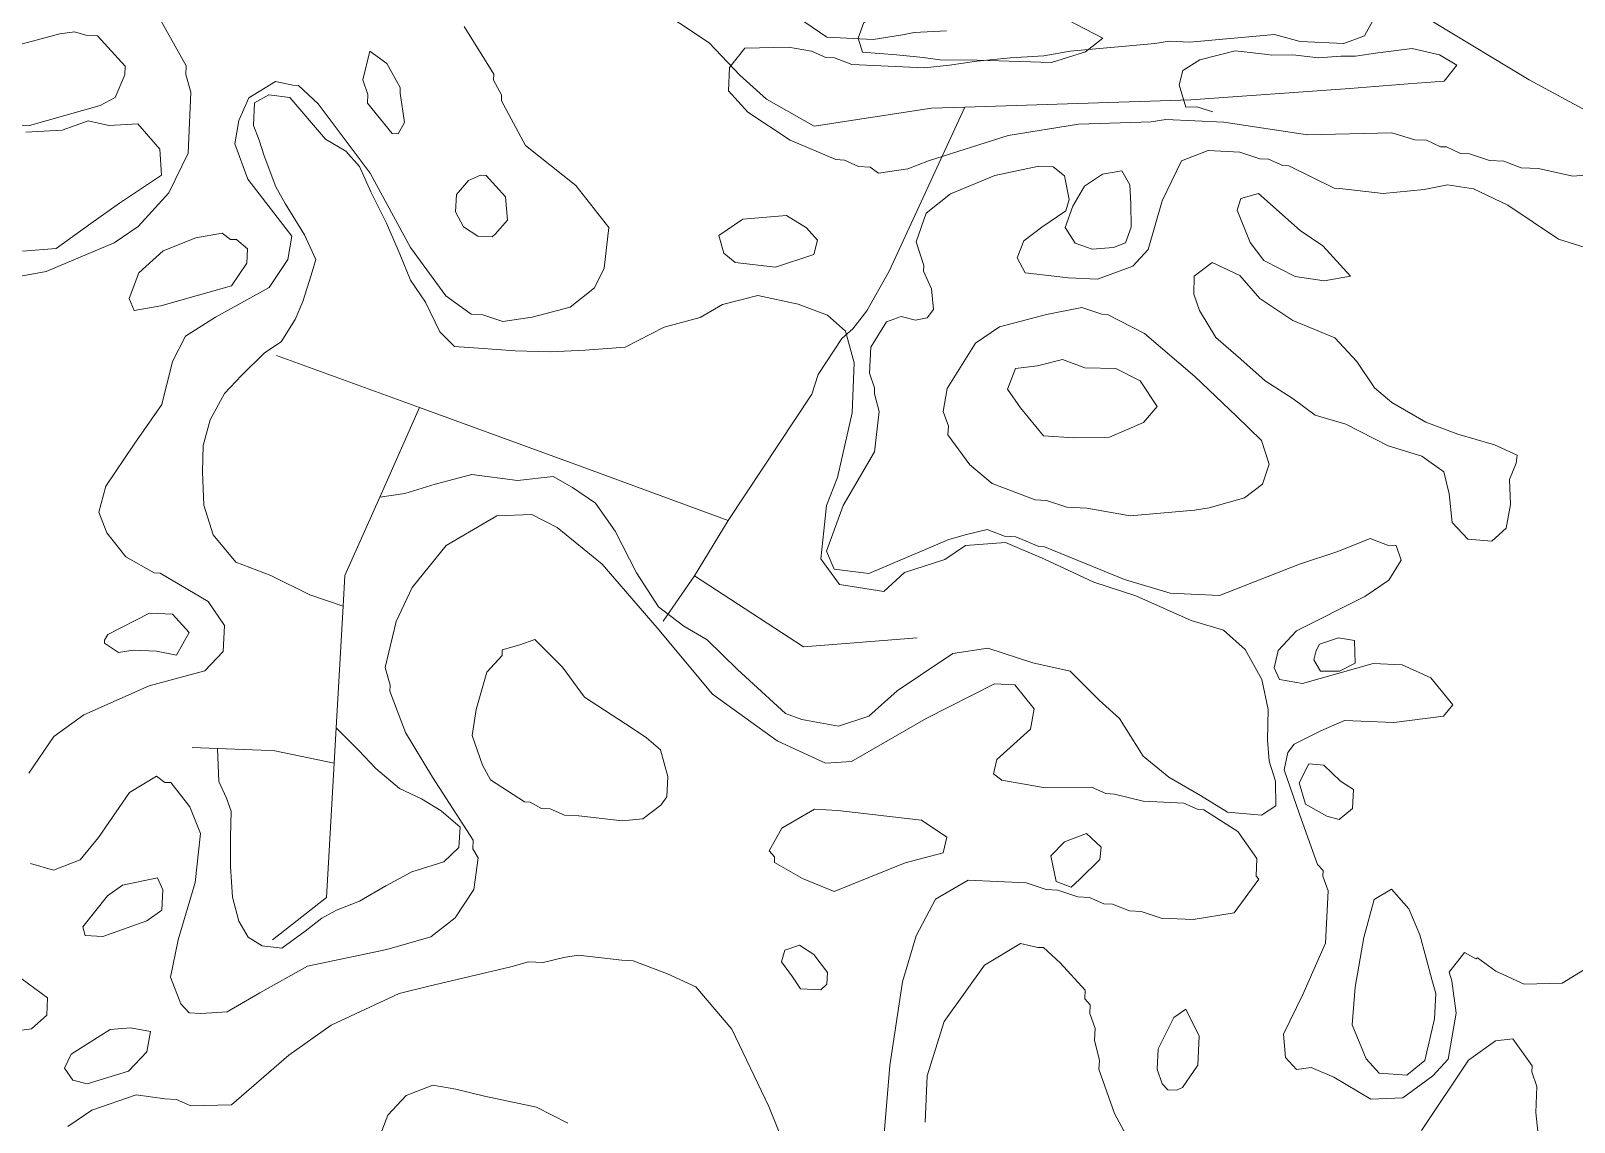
# Model space of a CAD drawing. Header units: millimetres. Extents: x 396621004 to 402046651, y 6785344214 to 6789799943.
# Drawn here: x 400771480 to 401303219, y 6787487389 to 6787863520 of the extents above; entities that cross this region are included whole.
import ezdxf

# ---------------------------------------------------------------- set-up
doc = ezdxf.new("R2010")
doc.units = ezdxf.units.MM
doc.header["$MEASUREMENT"] = 0
for name, color, linetype, lineweight in [('02 Hallinnolliset rajat_Kynä_nro__2', 8, 'Continuous', 15), ('02 Korkeuskayrat_Kynä_nro__2', 8, 'Continuous', 15), ('02 Suot_Kynä_nro__101', 252, 'Continuous', 15)]:
    doc.layers.add(name, color=color, linetype=linetype, lineweight=lineweight)
for name, color, linetype, lineweight, true_color in [('02 Kalliot _ kivikot_Kynä_nro__102', 7, 'Continuous', 15, 0xcccccc), ('02 Maaston rajat_Kynä_nro__82', 7, 'Continuous', 20, 0xaaaaaa), ('02 Vesialueet_Kynä_nro__105', 7, 'Continuous', 15, 0xcae6ff)]:
    doc.layers.add(name, color=color, linetype=linetype, lineweight=lineweight, true_color=true_color)

msp = doc.modelspace()

# ---------------------------------------------------------------- linework, layer by layer
at = {"layer": '02 Hallinnolliset rajat_Kynä_nro__2', "color": 8, "linetype": 'Continuous', "lineweight": 15, "flags": 128}
msp.add_lwpolyline([(401321528.04, 6787828341.84), (401287715.98, 6787846686.03), (401255041.1, 6787866410.55), (401224935.4, 6787887805.44), (401212527.54, 6787905519.49), (401195705.74, 6787928084.66), (401172962.21, 6787954140.62), (401148584.51, 6787975625.53), (401122547.37, 6787992189.32), (401075249.24, 6788004722.19), (401062319.12, 6788011023.63), (401043964.25, 6788023656.52), (401021010.12, 6788045081.42), (400985075.34, 6788079599.32), (400964572.46, 6788099833.95), (400938274.2, 6788118548.23), (400915968.68, 6788130651), (400882426.18, 6788147194.78), (400831404.85, 6788172050.47), (400788048.93, 6788192615.18), (400778395.57, 6788200206.91), (400762567.75, 6788221301.74)], dxfattribs=at)
at = {"layer": '02 Kalliot _ kivikot_Kynä_nro__102', "color": 254, "linetype": 'Continuous', "lineweight": 15, "true_color": 0xcccccc, "flags": 128}
msp.add_lwpolyline([(401078955.6, 6787854327.78), (401069731.83, 6787855298), (401058006.27, 6787856138.2), (401056506.89, 6787860979.3), (401058528.53, 6787866390.54), (401066438.23, 6787869241.19), (401077481.48, 6787869941.35), (401087328.59, 6787871441.7), (401102111.89, 6787871701.76), (401116794.1, 6787869961.36), (401128679.7, 6787867350.76), (401140876.98, 6787860979.3), (401134879.42, 6787856268.23), (401123179.14, 6787852597.39), (401112178.01, 6787852907.46), (401097681.11, 6787853387.57), (401084666.75, 6787853547.6)], close=True, dxfattribs=at)
at = {"layer": '02 Korkeuskayrat_Kynä_nro__2', "color": 8, "linetype": 'Continuous', "lineweight": 15, "flags": 128}
for points in [[(401033097.89, 6787869911.35), (401045716.34, 6787861319.38), (401061695.78, 6787860589.22), (401071778.75, 6787862129.57), (401075822.04, 6787862939.75), (401086941.11, 6787863529.89)], [(400815753.93, 6787867880.88), (400825011.39, 6787851437.12), (400824876.61, 6787848436.44), (400826595.01, 6787842355.04), (400825634.73, 6787821370.24), (400818996.99, 6787807667.11), (400808459.15, 6787796134.47), (400800187.24, 6787790503.18), (400776710.86, 6787780570.91), (400763587, 6787778170.36)], [(400770772.27, 6787607651.35), (400779355.85, 6787620274.24), (400789716.79, 6787627805.96), (400812199.2, 6787637788.24), (400831455.39, 6787642909.42), (400837773.04, 6787649620.95), (400838185.79, 6787658613.01), (400832558.87, 6787666884.9), (400815989.79, 6787676657.14), (400813984.99, 6787676747.16), (400804230.54, 6787682198.4), (400797601.22, 6787690510.31), (400794922.54, 6787697641.94), (400797340.09, 6787706543.97), (400807018.73, 6787721117.31), (400816646.82, 6787734690.41), (400820336.33, 6787749533.81), (400824741.84, 6787758345.82), (400835052.24, 6787764877.32), (400853541.89, 6787775039.64), (400859994.32, 6787784751.87), (400861358.93, 6787792703.68), (400846247.11, 6787812418.19), (400841799.49, 6787824630.99), (400843172.52, 6787832582.81), (400846533.51, 6787840434.6), (400855799.4, 6787846015.88), (400861746.41, 6787844745.59), (400863742.79, 6787844655.57), (400870464.77, 6787838334.12), (400888390.04, 6787814488.67), (400902229.9, 6787788822.8), (400914477.72, 6787772239), (400923196.07, 6787765837.54), (400927197.25, 6787765647.49), (400934096.12, 6787763336.97), (400944179.09, 6787764877.32), (400957345.07, 6787768268.09), (400965659.1, 6787774899.61), (400968977.97, 6787781751.18), (400970620.56, 6787795694.37), (400959274.06, 6787810227.69), (400941887.89, 6787824040.85), (400933582.29, 6787839444.38), (400933674.95, 6787841444.84), (400930912.03, 6787846576.01), (400931004.69, 6787848566.46), (400920744.83, 6787865060.24)], [(401234218.13, 6787867680.84), (401230949.8, 6787861829.5), (401223815.07, 6787859148.89), (401208829.61, 6787859839.04), (401199934.36, 6787862249.6), (401170780.51, 6787859588.99), (401163780.56, 6787859909.06), (401158743.29, 6787859138.88), (401129589.45, 6787856468.27), (401120500.45, 6787854887.91), (401109036.03, 6787854197.75), (401097453.67, 6787853127.51), (401088010.89, 6787851687.18), (401079343.08, 6787850816.98), (401054291.5, 6787851917.23), (401048395.02, 6787854187.75), (401045396.25, 6787854327.78), (401040493.75, 6787856558.29), (401032541.94, 6787857918.6), (401017514.36, 6787857608.53), (401012199.11, 6787850846.99), (401011828.47, 6787842855.16), (401018499.91, 6787835543.49), (401033072.62, 6787825861.27), (401048782.51, 6787819129.73), (401051781.28, 6787818999.7), (401056683.78, 6787816769.19), (401060676.53, 6787816589.15), (401063582.65, 6787814448.66), (401073665.62, 6787815989.01), (401080800.35, 6787818669.63), (401108227.37, 6787827421.63), (401132436.6, 6787831312.52), (401157505.03, 6787832162.71), (401162542.3, 6787832932.89), (401182522.92, 6787832012.68), (401211356.67, 6787827681.69), (401240426.27, 6787828351.84), (401248319.12, 6787825991.3), (401252320.3, 6787825801.26), (401257222.8, 6787823580.75), (401259219.17, 6787823490.73), (401264121.67, 6787821260.22), (401267120.45, 6787821120.19), (401274019.32, 6787818799.65), (401279014.47, 6787818569.6), (401284919.37, 6787816299.08), (401290916.92, 6787816029.02), (401302810.95, 6787813478.44), (401326927.52, 6787815368.87)], [(401308311.52, 6787540916.08), (401299045.63, 6787535334.8), (401286014.43, 6787534934.71), (401276209.44, 6787539385.73), (401269933.91, 6787543996.79), (401269394.8, 6787543706.72), (401265494.7, 6787545887.22), (401260179.46, 6787539125.67), (401261038.66, 6787536084.98), (401262529.62, 6787525002.44), (401259800.4, 6787509108.8), (401254527.27, 6787503337.48), (401244174.75, 6787495805.76), (401233139.92, 6787495315.65), (401220470.93, 6787502907.39), (401212620.2, 6787506268.15), (401207574.5, 6787505497.98), (401203758.64, 6787509678.94), (401203126.88, 6787517710.77), (401209764.62, 6787531423.91), (401217590.08, 6787549087.95), (401218415.59, 6787567072.07), (401216646.64, 6787572153.23), (401216739.3, 6787574153.69), (401214827.16, 6787576244.16), (401208619.02, 6787593548.12), (401203312.19, 6787608811.61), (401204584.15, 6787614762.98), (401206715.3, 6787617663.64), (401215939.07, 6787622244.69), (401224118.32, 6787625875.52), (401241100.16, 6787625095.34), (401258216.77, 6787627315.85), (401261400.87, 6787631166.73), (401253819.69, 6787640528.87), (401244014.7, 6787644979.89), (401234024.39, 6787645439.99), (401209680.38, 6787638548.42), (401201736.99, 6787639918.73), (401199917.51, 6787644009.67), (401201197.89, 6787649951.03), (401207507.11, 6787656672.56), (401231084.58, 6787668605.29), (401239348.06, 6787674226.58), (401243669.33, 6787681038.14), (401241900.39, 6787686129.3), (401238901.61, 6787686269.33), (401232996.72, 6787688539.85), (401221785, 6787684048.83), (401208568.48, 6787679647.82), (401181040.38, 6787668895.36), (401164058.54, 6787669675.54), (401148255.99, 6787674406.62), (401120744.74, 6787685679.2), (401118748.36, 6787685779.22), (401110889.21, 6787689139.99), (401106896.45, 6787689320.03), (401100991.56, 6787691600.55), (401093907.37, 6787689920.17), (401087825.58, 6787688199.78), (401060255.36, 6787676447.09), (401048310.79, 6787677997.44), (401045589.99, 6787684128.85), (401051317.99, 6787699882.45), (401062175.92, 6787718406.69), (401063818.51, 6787732349.88), (401062100.11, 6787738431.27), (401062184.35, 6787740431.73), (401060423.83, 6787745522.89), (401060836.58, 6787754504.95), (401066244.49, 6787763266.95), (401071323.88, 6787765037.36), (401076276.91, 6787763807.07), (401080320.21, 6787764627.26), (401082451.36, 6787767527.93), (401081777.48, 6787774569.54), (401079056.68, 6787780700.94), (401079149.34, 6787782701.4), (401076512.77, 6787790833.26), (401079974.84, 6787800685.51), (401088288.87, 6787807307.03), (401103594.43, 6787813618.47), (401118765.21, 6787816919.22), (401123760.36, 6787816689.17), (401127618.34, 6787813508.44), (401129244.08, 6787805426.6), (401128064.79, 6787801475.69), (401119792.88, 6787795854.41), (401113576.31, 6787791133.33), (401111301.96, 6787785231.98), (401114064.88, 6787780100.8), (401129008.22, 6787778410.41), (401138998.53, 6787777950.31), (401151212.65, 6787782391.33), (401156485.78, 6787788162.65), (401161261.92, 6787804956.49), (401167899.67, 6787818669.63), (401177072.89, 6787822250.44), (401188057.18, 6787821750.33), (401194964.47, 6787819429.8), (401197954.83, 6787819289.77), (401202865.75, 6787817069.26), (401204862.12, 6787816969.24), (401220521.47, 6787809247.47), (401222517.85, 6787809157.45), (401237461.19, 6787807467.06), (401251536.91, 6787808827.37), (401259623.5, 6787810457.75), (401268569.29, 6787809037.42), (401280328.54, 6787803496.15), (401297807.37, 6787791683.45), (401316558.15, 6787785812.11)], [(401065334.75, 6787481992.6), (401067482.75, 6787506928.31), (401071812.44, 6787535754.9), (401076538.04, 6787551558.52), (401083133.67, 6787564271.42), (401094438.05, 6787570762.91), (401114418.67, 6787569842.7), (401121325.96, 6787567522.17), (401125318.71, 6787567342.13), (401132217.59, 6787565021.6), (401136218.76, 6787564841.55), (401141121.26, 6787562611.04), (401144120.04, 6787562471.01), (401150016.51, 6787560200.49), (401154017.69, 6787560020.45), (401160916.56, 6787557699.92), (401171909.27, 6787557189.8), (401186027.11, 6787559550.34), (401194576.99, 6787571173), (401193616.71, 6787572213.24), (401193894.69, 6787578204.61), (401187315.91, 6787587516.74), (401175649.32, 6787595058.47), (401173652.94, 6787595158.49), (401168750.44, 6787597379), (401154758.96, 6787598029.15), (401144861.31, 6787600479.71), (401141862.53, 6787600619.74), (401136960.04, 6787602850.25), (401120930.05, 6787602580.19), (401106037.25, 6787605270.8), (401103131.13, 6787607401.29), (401104360.97, 6787612352.42), (401115850.67, 6787622834.82), (401117173.16, 6787629786.41), (401110552.26, 6787638098.31), (401103552.31, 6787638418.39), (401079983.27, 6787626485.66), (401054274.65, 6787611652.26), (401045236.2, 6787611062.13), (401028574.45, 6787618833.91), (401006285.79, 6787634877.58), (400987316, 6787657772.82), (400968295.66, 6787679667.82), (400952863.75, 6787692390.74), (400944052.74, 6787696801.74), (400932023.94, 6787696351.64), (400914528.26, 6787686139.31), (400902853.25, 6787671665.99), (400897310.56, 6787659903.3), (400893578.94, 6787644059.68), (400895297.34, 6787637968.28), (400895213.1, 6787635977.83), (400900562.04, 6787621714.57), (400909861.62, 6787606271.03), (400923886.8, 6787584596.07), (400923743.6, 6787581605.39), (400925605.2, 6787578514.68), (400924105.82, 6787567572.18), (400917653.39, 6787557859.96), (400909339.36, 6787551228.44), (400894126.47, 6787546927.46), (400866825.8, 6787541166.14), (400850383.07, 6787531914.02), (400839078.69, 6787525422.54), (400830040.24, 6787524842.4), (400826039.06, 6787525022.45), (400823183.48, 6787528153.16), (400819603.48, 6787537335.26), (400822189.51, 6787550228.21), (400828102.83, 6787569972.73), (400829888.61, 6787586916.61), (400826300.19, 6787596088.7), (400819679.29, 6787604400.61), (400817674.49, 6787604490.63), (400814768.38, 6787606631.12), (400805502.49, 6787601049.84), (400794779.34, 6787585526.29), (400788419.57, 6787577804.52), (400779246.34, 6787574223.7), (400771345.07, 6787576584.24)], [(401035675.49, 6787468339.48), (401025786.27, 6787492825.08), (401012999.34, 6787519441.17), (401000650.45, 6787534024.5), (400990845.46, 6787538475.52), (400979035.67, 6787543026.56), (400975042.91, 6787543206.61), (400960107.99, 6787544896.99), (400955062.29, 6787544126.82), (400947978.1, 6787542446.43), (400942982.95, 6787542676.48), (400936901.16, 6787540956.09), (400908555.98, 6787534244.56), (400898430.89, 6787531703.97), (400874903.97, 6787520771.47), (400860415.49, 6787510429.11), (400840603.35, 6787493315.19), (400826569.74, 6787492965.11), (400821667.25, 6787495185.62), (400817674.49, 6787495375.66), (400807726.3, 6787496825.99), (400792471.29, 6787491524.78), (400784199.38, 6787485893.49)], [(401150345.03, 6787480092.17), (401144810.77, 6787490364.52), (401139503.94, 6787505618.01), (401139638.72, 6787508618.69), (401137962.44, 6787515700.31), (401138147.75, 6787519701.23), (401136378.81, 6787524782.39), (401136513.59, 6787527783.08), (401134609.87, 6787529873.56), (401134753.07, 6787532874.24), (401126169.49, 6787542276.39), (401120407.8, 6787547547.6), (401118411.42, 6787547637.62), (401112455.98, 6787548907.91), (401100107.08, 6787541466.21), (401086199.83, 6787522081.77), (401080337.06, 6787503327.48), (401079595.79, 6787487343.83)], [(401291388.64, 6787477621.6), (401289990.33, 6787490704.59), (401290403.09, 6787499696.65), (401288634.15, 6787504777.81), (401288726.8, 6787506778.27), (401282148.03, 6787516090.4), (401276108.35, 6787515370.24), (401266791.93, 6787508788.73), (401250660.87, 6787484503.18)], [(400888819.64, 6787475081.02), (400894505.53, 6787489844.4), (400900823.17, 6787496555.93), (400909996.4, 6787500146.75), (400917939.79, 6787498776.44), (400927837.44, 6787496315.88), (400945686.9, 6787492495), (400956443.75, 6787486993.75)]]:
    msp.add_lwpolyline(points, dxfattribs=at)
for points in [[(400748534.15, 6787842935.18), (400748357.25, 6787838934.26), (400751170.71, 6787834803.32), (400759973.3, 6787830392.31), (400771008.13, 6787830892.42), (400777098.34, 6787832612.82), (400795352.14, 6787837784), (400800490.49, 6787840544.63), (400803851.48, 6787848406.43), (400803986.26, 6787851397.11), (400794459.24, 6787861849.5), (400790458.06, 6787862029.54), (400786507.43, 6787863219.82), (400781470.16, 6787862449.64), (400762213.96, 6787857318.47), (400752897.54, 6787850746.96)], [(400898026.56, 6787828061.77), (400896021.76, 6787828151.79), (400887497.15, 6787838554.17), (400887631.92, 6787841554.86), (400885862.98, 6787846636.02), (400888322.65, 6787856538.29), (400894126.47, 6787852267.31), (400898759.41, 6787844045.43), (400898666.75, 6787842044.97), (400900208.26, 6787831962.67)], [(400928393.39, 6787813648.48), (400935064.83, 6787806336.8), (400935696.6, 6787798294.96), (400931476.41, 6787793483.86), (400930431.89, 6787792533.65), (400925436.73, 6787792763.7), (400920576.36, 6787795994.44), (400917813.44, 6787801125.61), (400918082.99, 6787807116.98), (400922311.6, 6787811928.08), (400926397.02, 6787813738.5)], [(401226139.96, 6787778950.54), (401216604.53, 6787789402.93), (401208846.45, 6787794764.16), (401194408.52, 6787807437.06), (401188326.73, 6787805716.66), (401187139.01, 6787801765.76), (401191637.18, 6787790553.19), (401196354.36, 6787784321.77), (401207111.21, 6787778830.51), (401217059.4, 6787777370.18)], [(401042506.98, 6787791393.38), (401041277.14, 6787786442.25), (401028060.62, 6787782041.25), (401014119.67, 6787783681.62), (401010261.7, 6787786862.35), (401008534.87, 6787792953.74), (401016806.78, 6787798575.03), (401031884.9, 6787799885.33), (401038691.12, 6787795574.34)], [(400805317.17, 6787771248.78), (400808720.28, 6787780100.8), (400817084.85, 6787787732.55), (400828304.99, 6787792213.57), (400837385.56, 6787793803.94), (400840291.68, 6787791663.45), (400842288.05, 6787791573.43), (400846146.03, 6787788392.7), (400845918.6, 6787783401.56), (400840552.81, 6787775639.78), (400816208.8, 6787768748.2), (400807128.23, 6787767157.84)], [(401198140.15, 6787714165.72), (401195815.25, 6787707264.14), (401189590.26, 6787702543.06), (401177418.26, 6787699102.27), (401172380.99, 6787698332.09), (401150269.22, 6787696341.64), (401135367.99, 6787699032.25), (401128376.46, 6787699352.33), (401121477.58, 6787701672.86), (401117484.83, 6787701852.9), (401102726.8, 6787707534.2), (401095010.85, 6787713895.66), (401087471.79, 6787724258.03), (401087614.99, 6787727248.71), (401085846.05, 6787732339.87), (401087210.66, 6787740281.69), (401096931.41, 6787755855.25), (401105203.32, 6787761476.54), (401121418.62, 6787765737.52), (401133540.08, 6787768188.08), (401140447.38, 6787765867.55), (401142443.75, 6787765777.52), (401155154.86, 6787759186.02), (401172490.49, 6787744372.63), (401186886.31, 6787730699.5), (401195503.58, 6787722297.58)], [(401145324.6, 6787747193.27), (401153655.48, 6787742842.28), (401159543.52, 6787734080.27), (401154817.92, 6787728519), (401143100.79, 6787723507.85), (401130827.7, 6787723267.8), (401120340.41, 6787723957.96), (401112481.25, 6787733550.15), (401107991.51, 6787739991.63), (401110788.12, 6787747133.26), (401118335.61, 6787748073.47), (401126927.61, 6787750213.96), (401134576.18, 6787747393.32)], [(400796902.07, 6787653501.84), (400796859.95, 6787652501.61), (400801711.9, 6787649280.87), (400806757.6, 6787650051.05), (400814751.53, 6787649680.96), (400821692.52, 6787648360.66), (400826055.91, 6787656172.45), (400820336.33, 6787662433.88), (400812342.4, 6787662803.97), (400797997.12, 6787655452.28)], [(400988512.14, 6787596648.83), (400982287.15, 6787591927.75), (400975245.08, 6787591247.6), (400960310.15, 6787592937.98), (400955315, 6787593168.04), (400950412.5, 6787595398.55), (400947413.73, 6787595528.58), (400943505.21, 6787597719.08), (400941508.83, 6787597809.1), (400929842.24, 6787605350.82), (400927079.32, 6787610482), (400923541.44, 6787620654.32), (400924948.17, 6787629606.37), (400928545.02, 6787642449.31), (400933818.15, 6787648220.63), (400933902.38, 6787650211.09), (400939992.6, 6787651941.48), (400945080.41, 6787653701.88), (400954657.96, 6787644259.72), (400962188.6, 6787633897.35), (400978715.57, 6787623124.89), (400983567.53, 6787619904.15), (400988385.79, 6787615673.18), (400990963.39, 6787606551.1), (400990643.29, 6787599549.5)], [(401222071.4, 6787654352.03), (401227538.27, 6787653371.81), (401227723.59, 6787645610.03), (401222349.38, 6787642829.4), (401215846.41, 6787642849.4), (401213504.67, 6787646700.28), (401214380.71, 6787649921.02), (401215475.77, 6787652131.52)], [(401216983.59, 6787610441.99), (401211752.57, 6787610912.09), (401208467.4, 6787604290.58), (401210665.94, 6787596938.9), (401218011.26, 6787592877.97), (401222214.6, 6787591697.7), (401226881.24, 6787595508.57), (401227150.79, 6787602010.06), (401222770.55, 6787604940.73)], [(401087118, 6787585616.31), (401078374.37, 6787591517.66), (401049498.51, 6787594848.42), (401041504.58, 6787595218.5), (401030191.77, 6787588727.02), (401025828.38, 6787580915.23), (401027740.52, 6787578824.75), (401027647.87, 6787576834.3), (401037402.32, 6787571383.05), (401048209.71, 6787566882.02), (401072688.49, 6787576764.28), (401085862.89, 6787580165.06)], [(401139849.31, 6787577934.55), (401140270.48, 6787582175.52), (401135216.36, 6787586886.6), (401127584.64, 6787583955.93), (401122884.31, 6787579144.83), (401124771.19, 6787570302.8), (401129943.23, 6787568332.35), (401132807.23, 6787570972.96)], [(400789363, 6787554739.24), (400790222.2, 6787551698.55), (400796219.76, 6787551418.48), (400811483.2, 6787556729.7), (400816655.25, 6787560490.56), (400816975.34, 6787567482.16), (400815164.28, 6787571573.1), (400803042.82, 6787569122.53), (400797862.35, 6787565361.67)], [(401252261.34, 6787543866.76), (401250096.49, 6787551968.61), (401246213.24, 6787560900.65), (401240240.96, 6787567652.2), (401234336.06, 6787564151.4), (401230781.33, 6787551028.39), (401227807.82, 6787533874.47), (401226771.73, 6787520891.5), (401231539.45, 6787509178.82), (401236088.16, 6787504227.69), (401245573.05, 6787503577.54), (401251789.62, 6787508578.68), (401255150.61, 6787522961.97), (401255512.82, 6787531713.98), (401254215.6, 6787536525.08)], [(401045741.61, 6787534954.72), (401043652.58, 6787533044.28), (401036661.04, 6787533374.36), (401033847.59, 6787537505.3), (401030082.27, 6787542676.48), (401031261.56, 6787546627.39), (401036349.37, 6787548397.79), (401041209.75, 6787545177.06), (401045926.93, 6787538945.63)], [(400740851.89, 6787522921.96), (400742713.49, 6787519841.26), (400748567.84, 6787516560.51), (400755601.49, 6787517240.66), (400760647.19, 6787518010.84), (400771724.13, 6787519511.18), (400776955.14, 6787524272.27), (400777224.7, 6787530263.64), (400768514.76, 6787536675.11), (400758473.91, 6787536134.99), (400744027.56, 6787526782.85)], [(401166206.54, 6787498386.35), (401163207.76, 6787498526.38), (401161295.62, 6787500616.86), (401159526.68, 6787505698.02), (401159855.19, 6787512699.63), (401165347.34, 6787523452.09), (401169483.29, 6787526272.73), (401174065.69, 6787517050.62), (401173610.82, 6787507058.34), (401168245.03, 6787499296.56)], [(400783121.17, 6787505968.09), (400785934.63, 6787501837.14), (400790879.24, 6787500606.86), (400805098.16, 6787504957.85), (400811415.81, 6787511679.39), (400812729.88, 6787518620.98), (400805788.89, 6787519941.28), (400798746.82, 6787519271.13), (400785344.98, 6787510869.21)]]:
    msp.add_lwpolyline(points, close=True, dxfattribs=at)
at = {"layer": '02 Maaston rajat_Kynä_nro__82', "color": 253, "linetype": 'Continuous', "lineweight": 20, "true_color": 0xaaaaaa, "flags": 128}
for points in [[(401078955.6, 6787854327.78), (401084666.75, 6787853547.6), (401097681.11, 6787853387.57), (401112178.01, 6787852907.46), (401123179.14, 6787852597.39), (401134879.42, 6787856268.23), (401140876.98, 6787860979.3), (401128679.7, 6787867350.76), (401116794.1, 6787869961.36), (401102111.89, 6787871701.76), (401087328.59, 6787871441.7), (401077481.48, 6787869941.35), (401066438.23, 6787869241.19), (401058528.53, 6787866390.54), (401056506.89, 6787860979.3), (401058006.27, 6787856138.2), (401069731.83, 6787855298)], [(401150513.5, 6787803876.24), (401150092.32, 6787810407.74), (401147337.83, 6787815308.86), (401140767.47, 6787814138.59), (401134542.48, 6787809937.63), (401130448.65, 6787803136.07), (401127820.5, 6787795744.38), (401131299.42, 6787790313.14), (401137204.32, 6787788262.67), (401144499.1, 6787788892.81), (401148584.51, 6787790443.17), (401150606.16, 6787795854.41)], [(401283200.97, 6787714495.79), (401280918.19, 6787708854.5), (401281238.28, 6787700322.55), (401279823.13, 6787692120.67), (401274836.4, 6787687619.64), (401266606.61, 6787688279.79), (401261139.74, 6787694071.12), (401260137.34, 6787703893.37), (401258267.31, 6787711505.11), (401250778.79, 6787716886.34), (401239188.02, 6787720477.16), (401224547.92, 6787727978.88), (401213934.27, 6787731019.57), (401206462.59, 6787736660.86), (401196758.69, 6787742912.29), (401188368.85, 6787750354), (401179734.73, 6787757805.7), (401174192.05, 6787767097.83), (401172220.94, 6787772709.11), (401172288.33, 6787778970.54), (401178538.59, 6787783671.62), (401188074.03, 6787779180.59), (401194939.2, 6787771318.79), (401206319.39, 6787763727.06), (401220791.02, 6787757735.68), (401228389.05, 6787749583.82), (401234445.57, 6787740511.74), (401240451.54, 6787735450.59), (401252118.14, 6787728599.02), (401263178.23, 6787724528.09), (401275762.99, 6787720887.25), (401283596.87, 6787717236.42)]]:
    msp.add_lwpolyline(points, close=True, dxfattribs=at)
for points in [[(401178715.48, 6787835663.51), (401173231.76, 6787837293.89), (401169474.87, 6787837233.87), (401167107.86, 6787844865.62), (401168354.54, 6787849816.75), (401174301.55, 6787853527.6), (401186481.98, 6787856668.32), (401197676.85, 6787855348.02), (401198923.53, 6787855187.98)], [(401262841.29, 6787851727.19), (401256818.47, 6787855258), (401247468.35, 6787857458.5), (401235591.17, 6787855938.15), (401227866.79, 6787854817.9), (401222846.36, 6787854747.88), (401215138.83, 6787854217.76), (401206327.82, 6787855217.99), (401198923.53, 6787855187.98)], [(400879056.77, 6787665284.53), (400867550.22, 6787669105.41), (400854114.69, 6787675796.94), (400842085.89, 6787680418), (400834294.12, 6787689830.15), (400831051.06, 6787700012.48), (400830638.31, 6787711555.12), (400830840.47, 6787720567.18), (400833291.72, 6787729459.22), (400838253.18, 6787738481.28), (400844073.84, 6787744692.7), (400851983.54, 6787752564.5), (400857677.85, 6787756285.35), (400862580.34, 6787764057.13), (400865141.09, 6787770188.53), (400868106.18, 6787779310.62), (400869630.84, 6787784741.86), (400865806.55, 6787793203.8), (400859093, 6787804066.28), (400855875.21, 6787809737.58), (400851907.73, 6787820460.03), (400850172.48, 6787825811.26), (400848176.1, 6787830922.43), (400848572.01, 6787838664.2), (400853466.08, 6787841424.83), (400860685.05, 6787840554.63), (400872974.98, 6787826161.34), (400880025.47, 6787822040.4), (400884767.92, 6787816789.19), (400888583.78, 6787808087.2), (400894050.66, 6787797284.73), (400898750.99, 6787786272.21), (400902322.56, 6787777580.22), (400907444.07, 6787770058.5), (400912439.22, 6787759786.15), (400917442.8, 6787754765.01), (400925672.59, 6787754104.85), (400938392.13, 6787753214.65), (400950395.66, 6787752854.57), (400962441.31, 6787753494.71), (400976264.32, 6787754554.96), (400989632.47, 6787761396.52), (401002074.02, 6787764777.3), (401009806.83, 6787769148.3), (401021978.83, 6787772289.01), (401035852.39, 6787769328.34), (401045926.93, 6787765567.48), (401052151.92, 6787759986.2), (401055108.58, 6787749063.7), (401054485.24, 6787731809.75), (401049355.31, 6787709524.66), (401045615.26, 6787699942.46), (401044680.25, 6787691220.47), (401043652.58, 6787681538.25), (401050088.15, 6787672686.23), (401065385.29, 6787670275.68), (401072536.87, 6787676787.17), (401086435.69, 6787681288.2), (401093503.04, 6787686099.3), (401107250.24, 6787687179.54), (401120677.35, 6787681428.23), (401137676.04, 6787673496.41), (401152206.63, 6787668755.33), (401171302.77, 6787660273.39), (401182404.99, 6787656962.63), (401189834.54, 6787650321.11), (401195570.97, 6787640008.75), (401197803.2, 6787629626.38), (401197516.8, 6787619123.97), (401198156.99, 6787611822.3), (401200313.42, 6787604950.73), (401200380.8, 6787596428.78), (401195461.46, 6787593168.04), (401183744.33, 6787594268.29), (401174520.56, 6787599989.6), (401163569.97, 6787606311.04), (401154674.72, 6787613522.69), (401146562.86, 6787626455.65), (401139621.87, 6787632817.11), (401129614.72, 6787642839.4), (401116743.56, 6787645750.07), (401101227.41, 6787650791.22), (401089114.38, 6787648900.79), (401077970.04, 6787641449.08), (401069933.99, 6787636087.85), (401060230.09, 6787627305.85), (401049784.91, 6787623825.05), (401037141.19, 6787626215.6), (401031480.57, 6787628256.06), (401014970.45, 6787643369.52), (401004474.73, 6787653671.88), (400996447.11, 6787658342.95), (400987770.87, 6787665034.48), (400980097.03, 6787676697.15), (400972819.1, 6787691100.44), (400966038.16, 6787700712.64), (400958052.65, 6787706123.88), (400951482.29, 6787709964.76), (400939150.24, 6787708584.44), (400923474.05, 6787710624.91), (400910788.21, 6787707254.14), (400900359.88, 6787704023.4), (400891692.07, 6787702803.12)], [(400768624.27, 6787787592.52), (400780189.78, 6787788502.72), (400792142.77, 6787797174.71), (400802015.15, 6787804186.31), (400816512.05, 6787813728.49), (400815972.94, 6787822770.56), (400808391.76, 6787831422.54), (400798359.34, 6787830932.43), (400791174.06, 6787832542.8), (400782245.12, 6787829242.04), (400769694.06, 6787828621.9)], [(400876647.64, 6787623264.92), (400884380.44, 6787615653.18), (400890319.03, 6787609331.73), (400898481.43, 6787602410.15), (400906062.61, 6787598769.32), (400912868.82, 6787594668.38), (400919346.52, 6787589087.1), (400918992.73, 6787582085.5), (400913728.02, 6787577094.36), (400902785.86, 6787573633.57), (400893781.1, 6787568832.47), (400884751.08, 6787563521.25), (400876832.96, 6787560420.54), (400871686.18, 6787557669.91), (400865958.18, 6787553198.89), (400857896.86, 6787547347.55), (400851183.3, 6787548187.74), (400846322.93, 6787551188.43), (400843096.71, 6787556609.67), (400841007.68, 6787564981.59), (400840291.68, 6787575544), (400840300.1, 6787585556.29), (400840502.26, 6787594568.36), (400838910.22, 6787599089.39), (400836265.23, 6787604800.7), (400835759.82, 6787616183.3)]]:
    msp.add_lwpolyline(points, dxfattribs=at)
at = {"layer": '02 Suot_Kynä_nro__101', "color": 252, "linetype": 'Continuous', "lineweight": 15, "flags": 128}
for points in [[(400879056.77, 6787665284.53), (400867550.22, 6787669105.41), (400854114.69, 6787675796.94), (400842085.89, 6787680418), (400834294.12, 6787689830.15), (400831051.06, 6787700012.48), (400830638.31, 6787711555.12), (400830840.47, 6787720567.18), (400833291.72, 6787729459.22), (400838253.18, 6787738481.28), (400844073.84, 6787744692.7), (400851983.54, 6787752564.5), (400857677.85, 6787756285.35), (400862580.34, 6787764057.13), (400865141.09, 6787770188.53), (400868106.18, 6787779310.62), (400869630.84, 6787784741.86), (400865806.55, 6787793203.8), (400859093, 6787804066.28), (400855875.21, 6787809737.58), (400851907.73, 6787820460.03), (400850172.48, 6787825811.26), (400848176.1, 6787830922.43), (400848572.01, 6787838664.2), (400853466.08, 6787841424.83), (400860685.05, 6787840554.63), (400872974.98, 6787826161.34), (400880025.47, 6787822040.4), (400884767.92, 6787816789.19), (400888583.78, 6787808087.2), (400894050.66, 6787797284.73), (400898750.99, 6787786272.21), (400902322.56, 6787777580.22), (400907444.07, 6787770058.5), (400912439.22, 6787759786.15), (400917442.8, 6787754765.01), (400925672.59, 6787754104.85), (400938392.13, 6787753214.65), (400950395.66, 6787752854.57), (400962441.31, 6787753494.71), (400976264.32, 6787754554.96), (400989632.47, 6787761396.52), (401002074.02, 6787764777.3), (401009806.83, 6787769148.3), (401021978.83, 6787772289.01), (401035852.39, 6787769328.34), (401045926.93, 6787765567.48), (401052151.92, 6787759986.2), (401055108.58, 6787749063.7), (401054485.24, 6787731809.75), (401049355.31, 6787709524.66), (401045615.26, 6787699942.46), (401044680.25, 6787691220.47), (401043652.58, 6787681538.25), (401050088.15, 6787672686.23), (401065385.29, 6787670275.68), (401072536.87, 6787676787.17), (401086435.69, 6787681288.2), (401093503.04, 6787686099.3), (401107250.24, 6787687179.54), (401120677.35, 6787681428.23), (401137676.04, 6787673496.41), (401152206.63, 6787668755.33), (401171302.77, 6787660273.39), (401182404.99, 6787656962.63), (401189834.54, 6787650321.11), (401195570.97, 6787640008.75), (401197803.2, 6787629626.38), (401197516.8, 6787619123.97), (401198156.99, 6787611822.3), (401200313.42, 6787604950.73), (401200380.8, 6787596428.78), (401195461.46, 6787593168.04), (401183744.33, 6787594268.29), (401174520.56, 6787599989.6), (401163569.97, 6787606311.04), (401154674.72, 6787613522.69), (401146562.86, 6787626455.65), (401139621.87, 6787632817.11), (401129614.72, 6787642839.4), (401116743.56, 6787645750.07), (401101227.41, 6787650791.22), (401089114.38, 6787648900.79), (401077970.04, 6787641449.08), (401069933.99, 6787636087.85), (401060230.09, 6787627305.85), (401049784.91, 6787623825.05), (401037141.19, 6787626215.6), (401031480.57, 6787628256.06), (401014970.45, 6787643369.52), (401004474.73, 6787653671.88), (400996447.11, 6787658342.95), (400987770.87, 6787665034.48), (400980097.03, 6787676697.15), (400972819.1, 6787691100.44), (400966038.16, 6787700712.64), (400958052.65, 6787706123.88), (400951482.29, 6787709964.76), (400939150.24, 6787708584.44), (400923474.05, 6787710624.91), (400910788.21, 6787707254.14), (400900359.88, 6787704023.4), (400891692.07, 6787702803.12), (400879654.84, 6787675756.93)], [(401150513.5, 6787803876.24), (401150606.16, 6787795854.41), (401148584.51, 6787790443.17), (401144499.1, 6787788892.81), (401137204.32, 6787788262.67), (401131299.42, 6787790313.14), (401127820.5, 6787795744.38), (401130448.65, 6787803136.07), (401134542.48, 6787809937.63), (401140767.47, 6787814138.59), (401147337.83, 6787815308.86), (401150092.32, 6787810407.74)], [(401283200.97, 6787714495.79), (401280918.19, 6787708854.5), (401281238.28, 6787700322.55), (401279823.13, 6787692120.67), (401274836.4, 6787687619.64), (401266606.61, 6787688279.79), (401261139.74, 6787694071.12), (401260137.34, 6787703893.37), (401258267.31, 6787711505.11), (401250778.79, 6787716886.34), (401239188.02, 6787720477.16), (401224547.92, 6787727978.88), (401213934.27, 6787731019.57), (401206462.59, 6787736660.86), (401196758.69, 6787742912.29), (401188368.85, 6787750354), (401179734.73, 6787757805.7), (401174192.05, 6787767097.83), (401172220.94, 6787772709.11), (401172288.33, 6787778970.54), (401178538.59, 6787783671.62), (401188074.03, 6787779180.59), (401194939.2, 6787771318.79), (401206319.39, 6787763727.06), (401220791.02, 6787757735.68), (401228389.05, 6787749583.82), (401234445.57, 6787740511.74), (401240451.54, 6787735450.59), (401252118.14, 6787728599.02), (401263178.23, 6787724528.09), (401275762.99, 6787720887.25), (401283596.87, 6787717236.42)], [(400876647.64, 6787623264.92), (400884380.44, 6787615653.18), (400890319.03, 6787609331.73), (400898481.43, 6787602410.15), (400906062.61, 6787598769.32), (400912868.82, 6787594668.38), (400919346.52, 6787589087.1), (400918992.73, 6787582085.5), (400913728.02, 6787577094.36), (400902785.86, 6787573633.57), (400893781.1, 6787568832.47), (400884751.08, 6787563521.25), (400876832.96, 6787560420.54), (400871686.18, 6787557669.91), (400865958.18, 6787553198.89), (400857896.86, 6787547347.55), (400851183.3, 6787548187.74), (400846322.93, 6787551188.43), (400843096.71, 6787556609.67), (400841007.68, 6787564981.59), (400840291.68, 6787575544), (400840300.1, 6787585556.29), (400840502.26, 6787594568.36), (400838910.22, 6787599089.39), (400836265.23, 6787604800.7), (400835759.82, 6787616183.3), (400850880.06, 6787615543.15), (400855571.96, 6787615353.11), (400875948.49, 6787611112.14)]]:
    msp.add_lwpolyline(points, close=True, dxfattribs=at)
msp.add_lwpolyline([(400769694.06, 6787828621.9), (400782245.12, 6787829242.04), (400791174.06, 6787832542.8), (400798359.34, 6787830932.43), (400808391.76, 6787831422.54), (400815972.94, 6787822770.56), (400816512.05, 6787813728.49), (400802015.15, 6787804186.31), (400792142.77, 6787797174.71), (400780189.78, 6787788502.72), (400768624.27, 6787787592.52)], dxfattribs=at)
at = {"layer": '02 Vesialueet_Kynä_nro__105', "color": 254, "linetype": 'Continuous', "lineweight": 15, "true_color": 0xcae6ff}
for p, q in [((400905430.85, 6787733670.18), (400856060.53, 6787751634.29)), ((400905430.85, 6787733670.18), (400891692.07, 6787702803.12)), ((401000111.34, 6787675646.9), (401011710.54, 6787694811.29)), ((400989295.53, 6787660073.34), (401000111.34, 6787675646.9)), ((400879056.77, 6787665284.53), (400876647.64, 6787623264.92)), ((400876647.64, 6787623264.92), (400875948.49, 6787611112.14)), ((400835759.82, 6787616183.3), (400827092, 6787616543.38))]:
    msp.add_line(p, q, dxfattribs=at)
at = {"layer": '02 Vesialueet_Kynä_nro__105', "color": 254, "linetype": 'Continuous', "lineweight": 15, "true_color": 0xcae6ff, "flags": 128}
for points in [[(401093284.02, 6787837263.88), (401081828.02, 6787836903.8), (401041369.8, 6787830702.38), (401024952.34, 6787840024.51), (401015703.3, 6787848246.39), (401005216, 6787859418.95), (400974150.02, 6787880083.68), (400937322.34, 6787891396.26), (400932158.71, 6787897437.65), (400918571.56, 6787916351.97), (400898245.57, 6787940977.61), (400894480.26, 6787942197.89), (400878778.79, 6787943518.19)], [(401093284.02, 6787837263.88), (401171201.69, 6787839704.44), (401225937.8, 6787843635.34), (401246044.77, 6787845215.7), (401258385.24, 6787846145.91), (401262841.29, 6787851727.19)], [(401011710.54, 6787694811.29), (401040527.45, 6787738321.24), (401042759.68, 6787745132.8), (401050913.66, 6787757495.63), (401054712.67, 6787760776.38), (401059556.2, 6787767017.81), (401067204.77, 6787780710.94), (401093284.02, 6787837263.88)], [(401011710.54, 6787694811.29), (400961472.6, 6787713275.51), (400905430.85, 6787733670.18)], [(400891692.07, 6787702803.12), (400879654.84, 6787675756.93), (400879056.77, 6787665284.53)], [(401000111.34, 6787675646.9), (401037730.83, 6787651201.31), (401076807.6, 6787654362.04)], [(400875948.49, 6787611112.14), (400855571.96, 6787615353.11), (400850880.06, 6787615543.15), (400835759.82, 6787616183.3)], [(400875948.49, 6787611112.14), (400873303.5, 6787564851.56), (400854788.57, 6787550258.22)]]:
    msp.add_lwpolyline(points, dxfattribs=at)

doc.saveas('drawing.dxf')
